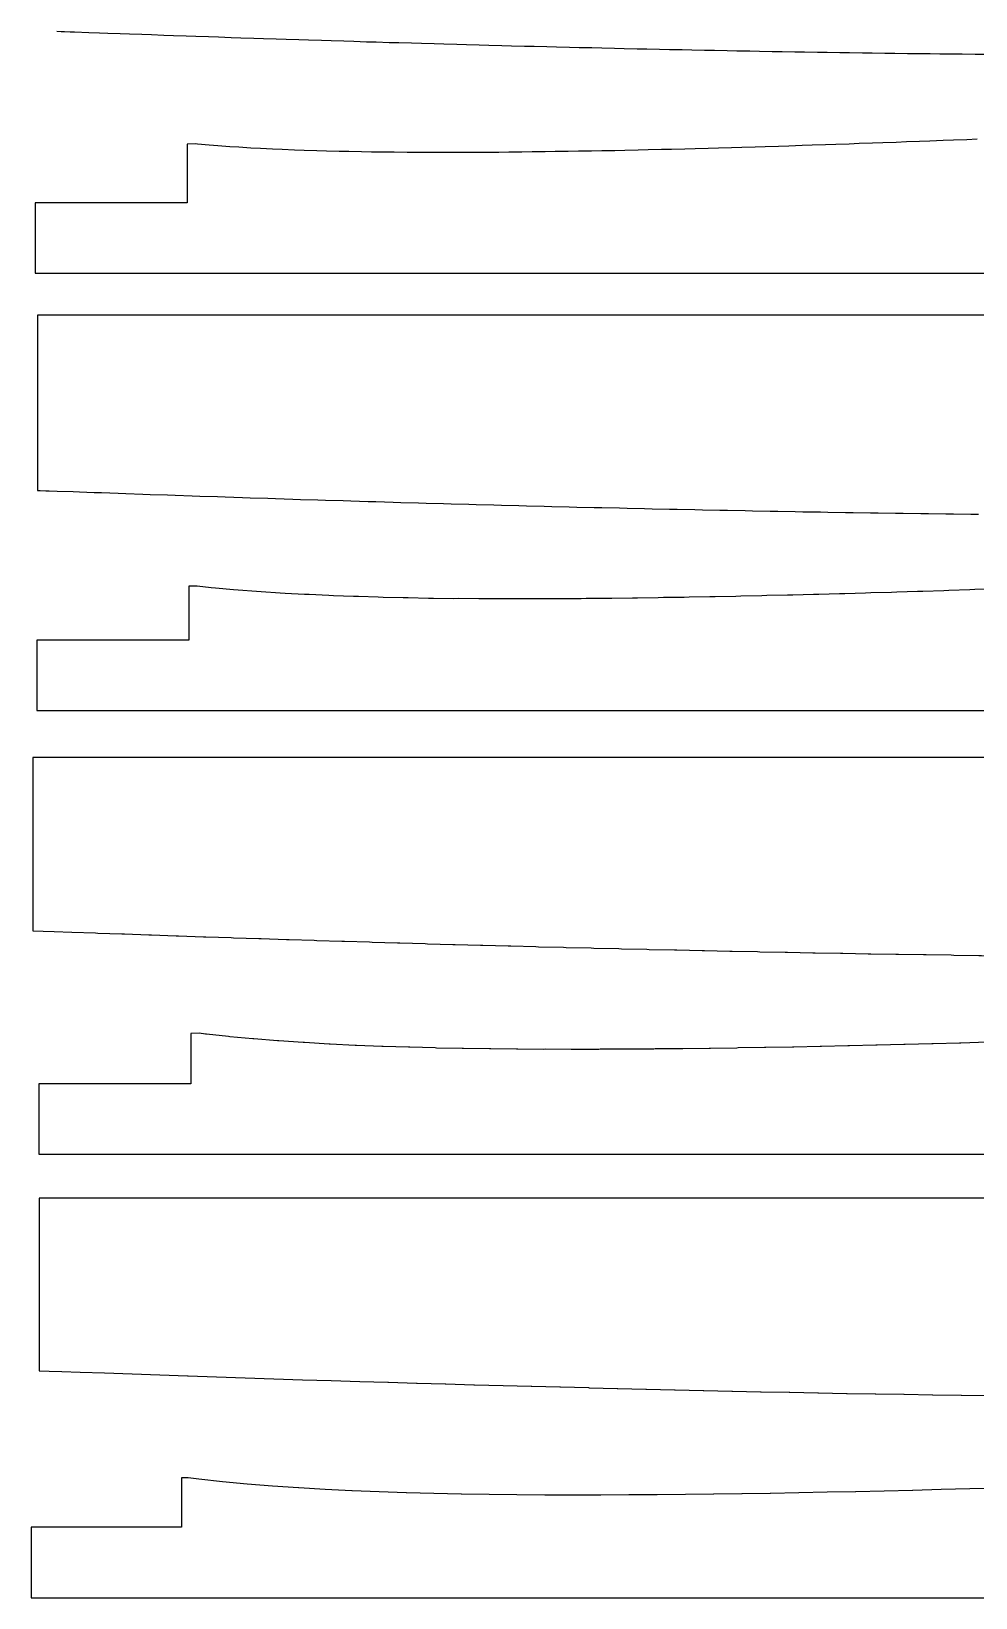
# Model space of a CAD drawing. Extents: x 27 to 271, y 44 to 138.
# Drawn here: x 27.01 to 53.84, y 43.66 to 88.16 of the extents above; entities that cross this region are included whole.
import ezdxf

# ---------------------------------------------------------------- set-up
doc = ezdxf.new("R2010")
doc.units = 0
doc.layers.add('jig_layer', color=7, linetype='CONTINUOUS')

msp = doc.modelspace()

# ---------------------------------------------------------------- linework, layer by layer
at = {"layer": 'jig_layer', "color": 7}
for points in [[(27.741191, 88.161842), (27.86319, 88.157834), (27.956187, 88.154843), (28.11619, 88.149847), (28.23819, 88.14584), (28.64719, 88.131841), (28.955187, 88.120835), (29.189192, 88.11282), (29.53619, 88.100825), (29.801191, 88.090835), (30.15519, 88.077824), (30.426192, 88.068821), (30.782189, 88.055811), (31.05419, 88.046808), (31.41319, 88.033797), (31.687191, 88.023807), (32.050191, 88.011812), (32.32719, 88.001822), (32.690189, 87.989827), (32.96819, 87.980824), (33.33119, 87.96883), (33.60919, 87.959827), (33.97219, 87.947833), (34.249191, 87.93883), (34.61319, 87.926835), (34.890191, 87.918848), (35.253191, 87.906854), (35.530192, 87.898839), (35.893192, 87.887832), (36.171192, 87.878829), (36.534192, 87.867823), (36.812189, 87.859836), (37.175192, 87.848801), (37.452187, 87.841802), (37.81519, 87.830795), (38.09319, 87.82278), (38.456187, 87.812817), (38.733188, 87.804831), (39.096188, 87.79484), (39.374188, 87.787841), (39.737188, 87.77785), (40.014192, 87.770851), (40.377186, 87.76086), (40.655189, 87.753861), (41.018192, 87.743871), (41.29519, 87.737859), (41.658187, 87.727897), (41.93619, 87.721885), (42.299187, 87.712883), (42.576191, 87.706871), (42.939188, 87.697868), (43.216189, 87.691857), (43.579189, 87.682854), (43.85619, 87.676843), (44.21919, 87.668856), (44.49719, 87.662845), (44.86019, 87.654829), (45.137191, 87.649834), (45.500191, 87.641819), (45.778191, 87.635808), (46.140189, 87.628809), (46.417188, 87.623813), (46.780188, 87.615826), (47.058188, 87.611819), (47.421188, 87.60482), (47.698189, 87.599824), (48.061189, 87.592825), (48.338187, 87.588818), (48.701187, 87.581819), (48.978188, 87.577811), (49.342187, 87.5718), (49.618189, 87.567792), (49.981189, 87.561781), (50.258187, 87.557773), (50.621187, 87.552778), (50.899187, 87.54877), (51.261188, 87.543775), (51.538189, 87.540783), (51.901189, 87.535788), (52.179189, 87.532797), (52.541187, 87.527801), (52.818188, 87.52481), (53.180189, 87.519814), (53.457187, 87.517839), (53.820187, 87.513803), (54.097188, 87.511827)], [(53.877599, 85.095393), (53.585398, 85.08289), (53.207799, 85.069287), (52.915699, 85.056898), (52.5383, 85.04369), (52.2464, 85.031385), (51.8691, 85.018685), (51.577401, 85.006577), (51.2004, 84.994188), (50.908701, 84.982278), (50.5319, 84.970481), (50.240599, 84.958684), (49.8639, 84.947395), (49.5727, 84.935796), (49.1963, 84.924987), (48.905298, 84.913698), (48.5292, 84.903397), (48.238399, 84.89239), (47.8626, 84.882597), (47.572199, 84.871901), (47.1967, 84.862813), (46.906499, 84.852428), (46.531499, 84.843933), (46.241502, 84.833942), (45.866801, 84.826153), (45.577001, 84.816444), (45.202599, 84.809248), (44.9132, 84.800047), (44.539199, 84.793556), (44.250201, 84.784751), (43.876699, 84.778965), (43.588201, 84.770753), (43.2153, 84.765644), (42.927199, 84.75794), (42.554802, 84.75365), (42.267101, 84.746538), (41.895299, 84.743236), (41.608101, 84.736745), (41.2369, 84.734205)], [(39.924301, 84.721798), (39.639, 84.717706), (39.270299, 84.718553), (38.9858, 84.715505), (38.6182, 84.717762), (38.334702, 84.715787), (37.9684, 84.719512), (37.685799, 84.718666), (37.3209, 84.724225), (37.039601, 84.724508), (36.676401, 84.732099), (36.3966, 84.734075), (36.035401, 84.743586), (35.757302, 84.747001), (35.3981, 84.758967), (35.122101, 84.76416), (34.7657, 84.778751), (34.492001, 84.785947), (34.138799, 84.803332), (33.868301, 84.812674), (33.5192, 84.833163), (33.2532, 84.844762), (32.909801, 84.868469), (32.6496, 84.88258), (32.313801, 84.909786), (32.0617, 84.926494), (31.736501, 84.957287), (31.682399, 84.96169), (31.4424, 84.957174), (31.4424, 83.293991), (27.122401, 83.293991), (27.122401, 81.293989), (150.656502, 81.293989)], [(41.2369, 84.734399), (40.950202, 84.728614), (40.579799, 84.727203), (40.293801, 84.722207), (39.924301, 84.721925)], [(157.391631, 80.096554), (27.19053, 80.096554), (27.19053, 75.118956)], [(27.19053, 75.118998), (27.263529, 75.11674), (27.430529, 75.111604), (27.52553, 75.108612), (27.743527, 75.1015), (28.199531, 75.085893), (28.383532, 75.079402), (28.803529, 75.064699), (29.011527, 75.057191), (29.485531, 75.040484), (29.69753, 75.032779), (30.18153, 75.015789), (30.394532, 75.008085), (30.881532, 74.991095), (31.096531, 74.98339), (31.58753, 74.966598), (31.803532, 74.959006), (32.299532, 74.942412), (32.51653, 74.935017), (33.013531, 74.918733), (33.230529, 74.911424), (33.72853, 74.895535), (33.945531, 74.888338), (34.441531, 74.872844), (34.658531, 74.865732), (35.15553, 74.850633), (35.372528, 74.843634), (35.868528, 74.828845), (36.085532, 74.822044), (36.582531, 74.807538), (36.799531, 74.800849), (37.29653, 74.786653), (37.513531, 74.780162), (38.009531, 74.766249), (38.226532, 74.759757), (38.72453, 74.746267), (38.94153, 74.739974), (39.437527, 74.726766), (39.654528, 74.72067), (40.151527, 74.707772), (40.36853, 74.701761), (40.86453, 74.689258), (41.081528, 74.683247), (41.578527, 74.67114), (41.795531, 74.665354), (42.29253, 74.653557), (42.50953, 74.647969), (43.00553, 74.636567), (43.222528, 74.631064), (43.719527, 74.620057), (43.935531, 74.614752), (44.43253, 74.604055), (44.649528, 74.598863), (45.145528, 74.588561), (45.362532, 74.583566), (45.859531, 74.573575), (46.076531, 74.568665), (46.572528, 74.559069), (46.789529, 74.554271), (47.286528, 74.545071), (47.502527, 74.540471), (47.999529, 74.531778), (48.216529, 74.527291), (48.712529, 74.518994), (48.929527, 74.514704), (49.426529, 74.506802), (49.642528, 74.502597), (50.139527, 74.495089), (50.356527, 74.491082), (50.852527, 74.48397), (51.069528, 74.480075), (51.565528, 74.473387), (51.782528, 74.469689), (52.278528, 74.463396), (52.495529, 74.459896), (52.992528, 74.453998), (53.208527, 74.450696), (53.704527, 74.445193), (53.921527, 74.442088)], [(37.578707, 72.065489), (37.009304, 72.080588), (36.869206, 72.082281), (36.303006, 72.10119), (36.164006, 72.10373), (35.602108, 72.126788), (35.464307, 72.1304), (34.907406, 72.157889), (34.771203, 72.162489), (34.220906, 72.194786), (34.086907, 72.200685), (33.545707, 72.238091), (33.414609, 72.245203), (32.885408, 72.288086), (32.758307, 72.296496), (32.245805, 72.345089), (32.124207, 72.354883), (31.727405, 72.398887), (31.487406, 72.394992), (31.487406, 70.868088), (27.167447, 70.868088), (27.167447, 68.868083), (164.035607, 68.868083), (164.035607, 73.817889)], [(54.413003, 72.319359), (53.818604, 72.299971), (53.671704, 72.293959), (53.077705, 72.275248), (52.930905, 72.269349), (52.337205, 72.251457), (52.190506, 72.245558), (51.597204, 72.228455), (51.450607, 72.222755), (50.857706, 72.206555), (50.711204, 72.200967), (50.118806, 72.185671), (49.972505, 72.18028), (49.380704, 72.165887), (49.234505, 72.160694), (48.643207, 72.147288), (48.497205, 72.14218), (47.906407, 72.129875), (47.760506, 72.124965), (47.170205, 72.113676), (47.024406, 72.108963), (46.434807, 72.098661), (46.289307, 72.094259), (45.700507, 72.085058), (45.555208, 72.080966), (44.967406, 72.072979), (44.822308, 72.069085), (44.235206, 72.062396), (44.090305, 72.058783), (43.504206, 72.053478), (43.359507, 72.050176), (42.774407, 72.046366), (42.630107, 72.043459), (42.046107, 72.041201), (41.902007, 72.038661), (41.319506, 72.038097), (41.175807, 72.036121)], [(39.729105, 72.038291), (39.151605, 72.044303), (39.009309, 72.043738), (38.434007, 72.0526), (38.292306, 72.052792), (37.719607, 72.064504), (37.578707, 72.065633)], [(41.175807, 72.035887), (40.594703, 72.037298), (40.451405, 72.035605), (39.871907, 72.039273), (39.729105, 72.038145)], [(161.830856, 64.382816), (162.489557, 64.350318), (162.558657, 64.34806), (163.209554, 64.309816), (163.277556, 64.306825), (163.917655, 64.262618), (163.984254, 64.259005), (164.610172, 64.208219), (164.674637, 64.204014), (165.280814, 64.146523), (165.342533, 64.141527), (165.922641, 64.077124), (165.980793, 64.071423), (166.031333, 64.064932), (166.271346, 64.068516), (166.271346, 65.530329), (170.591347, 65.530329), (170.591347, 67.53033), (27.057154, 67.53033), (27.057154, 62.60833)], [(27.057154, 62.608318), (27.080156, 62.607754)], [(27.080156, 62.607618), (27.352156, 62.599124), (27.666156, 62.588935), (28.169152, 62.571748), (28.835155, 62.548352), (28.903157, 62.545812)], [(28.903157, 62.545919), (29.587153, 62.521817), (29.656157, 62.519277), (30.354154, 62.494696), (30.424157, 62.492156), (31.126156, 62.467715), (31.196156, 62.465175), (31.904155, 62.441017), (31.975157, 62.438477), (32.689157, 62.414601), (32.760155, 62.412061), (33.476156, 62.388693), (33.547157, 62.386153)], [(33.547157, 62.386322), (34.265156, 62.363321), (34.336157, 62.361063), (35.051153, 62.338627), (35.122158, 62.336369), (35.838155, 62.314412), (35.909157, 62.312154), (36.624156, 62.290818), (36.695154, 62.288561), (37.411155, 62.267704), (37.482156, 62.265447), (38.198157, 62.245098), (38.269156, 62.242841), (38.985153, 62.222887), (39.056158, 62.220912), (39.772155, 62.201326), (39.843154, 62.19935)], [(39.843154, 62.19922), (40.559157, 62.180227), (40.630153, 62.178251), (41.345155, 62.159625), (41.416156, 62.157649), (42.132157, 62.139643), (42.203156, 62.137668), (42.919153, 62.120255), (42.990158, 62.118279), (43.706155, 62.101374), (43.777154, 62.099681)], [(43.777154, 62.099523), (44.493157, 62.083125), (44.563154, 62.081432)], [(44.563154, 62.081319), (45.279152, 62.06543), (45.350156, 62.063737), (46.066154, 62.04844), (46.136156, 62.046747), (46.852154, 62.031959), (46.923153, 62.030265), (47.639153, 62.015957), (47.710155, 62.014263), (48.425154, 62.000547), (48.496152, 61.998854), (49.212153, 61.985731), (49.283154, 61.984319), (49.998153, 61.971619), (50.069155, 61.970208), (50.785152, 61.958129), (50.856154, 61.956718), (51.571152, 61.945316), (51.642154, 61.943905)], [(51.642154, 61.944018), (52.358155, 61.933124), (52.429153, 61.931713)], [(52.429153, 61.931818), (53.144155, 61.921516), (53.215153, 61.920388), (53.930155, 61.910538), (54.001154, 61.909409), (54.717154, 61.900265), (54.787154, 61.899136), (55.503154, 61.890585), (55.574153, 61.889456), (56.289154, 61.881695), (56.360153, 61.880566), (57.075155, 61.873426), (57.146153, 61.872297)], [(36.968227, 59.323675), (36.252325, 59.352978), (36.216328, 59.353825), (35.506725, 59.388877), (35.471125, 59.390006), (34.769992, 59.431176), (34.735005, 59.432587), (34.045387, 59.480376), (34.011148, 59.482352), (33.336806, 59.536877), (33.303633, 59.539135), (32.650605, 59.600972), (32.618855, 59.603512), (31.993916, 59.672976), (31.963992, 59.675883), (31.784028, 59.699194), (31.544034, 59.695582), (31.544034, 58.263795), (27.224015, 58.263795), (27.224015, 56.263791), (174.092227, 56.263791), (174.092227, 61.171895)], [(37.725926, 59.298876), (37.004526, 59.322978), (36.968227, 59.323542)], [(43.131023, 59.240978), (42.388722, 59.240132), (42.351226, 59.239567), (41.610726, 59.241261), (41.573326, 59.240981), (40.834925, 59.245581), (40.797624, 59.245299), (40.061825, 59.252976), (40.024626, 59.252772), (39.291627, 59.263977), (39.254622, 59.263974), (38.524922, 59.278988), (38.488123, 59.279174), (37.762524, 59.298478), (37.725926, 59.298755)], [(46.266326, 59.267377), (45.518324, 59.25877), (45.480526, 59.257923), (44.733726, 59.251065), (44.695926, 59.250218), (43.950424, 59.245364), (43.912722, 59.244517), (43.168626, 59.241667), (43.131023, 59.241102)], [(48.630724, 59.305576), (47.879423, 59.292481), (47.841425, 59.291352), (47.091123, 59.279668), (47.053223, 59.278539), (46.304223, 59.268379), (46.266326, 59.26725)], [(49.420825, 59.321276), (48.668726, 59.306883), (48.630724, 59.305472)], [(50.211725, 59.338376), (49.458925, 59.322572), (49.420825, 59.32116)], [(54.176625, 59.442939), (53.420625, 59.421067), (53.382325, 59.419656), (52.626824, 59.398856), (52.588626, 59.397445), (51.833724, 59.377746), (51.795624, 59.376335), (51.041424, 59.358047), (51.003225, 59.356636), (50.249825, 59.339646), (50.211725, 59.338235)], [(170.970583, 51.621907), (171.215236, 51.590213), (171.455241, 51.593882), (171.455241, 53.010609), (175.77525, 53.010609), (175.77525, 55.010605), (27.241039, 55.010605), (27.241039, 50.109506)], [(27.241039, 50.109506), (27.521043, 50.100757), (27.882042, 50.088904), (28.406039, 50.070842), (29.097043, 50.046571), (29.874043, 50.019195), (30.669044, 49.991255), (31.452044, 49.963879), (31.468046, 49.963879), (32.273042, 49.936222), (33.085044, 49.908846), (33.900042, 49.882035), (34.716043, 49.856071), (35.530039, 49.830671), (36.344042, 49.805835), (37.142042, 49.782128), (37.158044, 49.782128), (37.956041, 49.758986), (37.972043, 49.758986), (38.771043, 49.736126), (38.787045, 49.736126), (39.585039, 49.713831), (39.601041, 49.713831), (40.416043, 49.691817), (41.21404, 49.670651), (41.230042, 49.670651), (42.028042, 49.650048), (42.044044, 49.650048), (42.842042, 49.630011), (42.858044, 49.629728)], [(42.858044, 49.625805), (43.656041, 49.606332), (43.673031, 49.606332), (44.470041, 49.587423), (44.486043, 49.587169)], [(44.486043, 49.58652), (45.28404, 49.568176), (45.300042, 49.568176)], [(45.300039, 49.567809), (46.098042, 49.550311), (46.114044, 49.550029)], [(46.114041, 49.549803), (46.912039, 49.532587), (46.928041, 49.532305), (47.726038, 49.515654), (47.74204, 49.515372), (48.540041, 49.499567), (48.556043, 49.499567)], [(48.55604, 49.499116), (49.35404, 49.483594), (49.370042, 49.483311), (50.16804, 49.468354), (50.184042, 49.468071), (50.982039, 49.45396), (50.998041, 49.453706), (51.796041, 49.44016), (51.812043, 49.44016), (52.610041, 49.42746), (52.626043, 49.42746)], [(52.62604, 49.427121), (53.42404, 49.414985), (53.440042, 49.414985), (54.23804, 49.403414)], [(41.601034, 46.579188), (41.597732, 46.57916), (40.808131, 46.583958), (40.804942, 46.583986), (40.017931, 46.592171), (40.014742, 46.592171), (39.230735, 46.604024), (39.227546, 46.604052), (38.447133, 46.620139), (38.443944, 46.620082), (37.667932, 46.640685), (37.664827, 46.640741), (36.893274, 46.666423), (36.890142, 46.666508), (36.124492, 46.697806), (36.12136, 46.697891), (35.362532, 46.735285), (35.359456, 46.735398), (34.609603, 46.779369), (34.606555, 46.779481), (33.869043, 46.830479), (33.86608, 46.830648), (33.144914, 46.889097), (33.142036, 46.889322), (32.443643, 46.955532), (32.440821, 46.955729), (31.772564, 47.029982), (31.770024, 47.030208), (31.464733, 47.069775), (31.280724, 47.066953), (31.280724, 45.663377), (27.014259, 45.663377), (27.014259, 43.663381), (176.924933, 43.663381)], [(52.860132, 46.73283), (52.85683, 46.732689), (52.04953, 46.711805), (52.046228, 46.711635), (51.239728, 46.692162)], [(54.483229, 46.778578), (54.479927, 46.778465), (53.671428, 46.755041), (53.668126, 46.755013), (52.860126, 46.732717)], [(42.396133, 46.577382), (42.392944, 46.577326), (41.601034, 46.580148)], [(45.594834, 46.594146), (45.591532, 46.594061), (44.792832, 46.586724), (44.78953, 46.586752), (43.992334, 46.58139), (43.989032, 46.581418), (43.193233, 46.578313), (43.189931, 46.578201), (42.396133, 46.578201)], [(46.39803, 46.603375), (46.394728, 46.60329), (45.594834, 46.594259)], [(50.430732, 46.673676), (50.427317, 46.673563), (49.622318, 46.65663), (49.619016, 46.656602), (48.814716, 46.64108), (48.811414, 46.641023), (48.007913, 46.626912), (48.004611, 46.626884), (47.202313, 46.614466), (47.199011, 46.614269), (46.398013, 46.603262)], [(51.23973, 46.692049), (51.236428, 46.691908), (50.430729, 46.673563)]]:
    msp.add_lwpolyline(points, dxfattribs=at)

doc.saveas('drawing.dxf')
